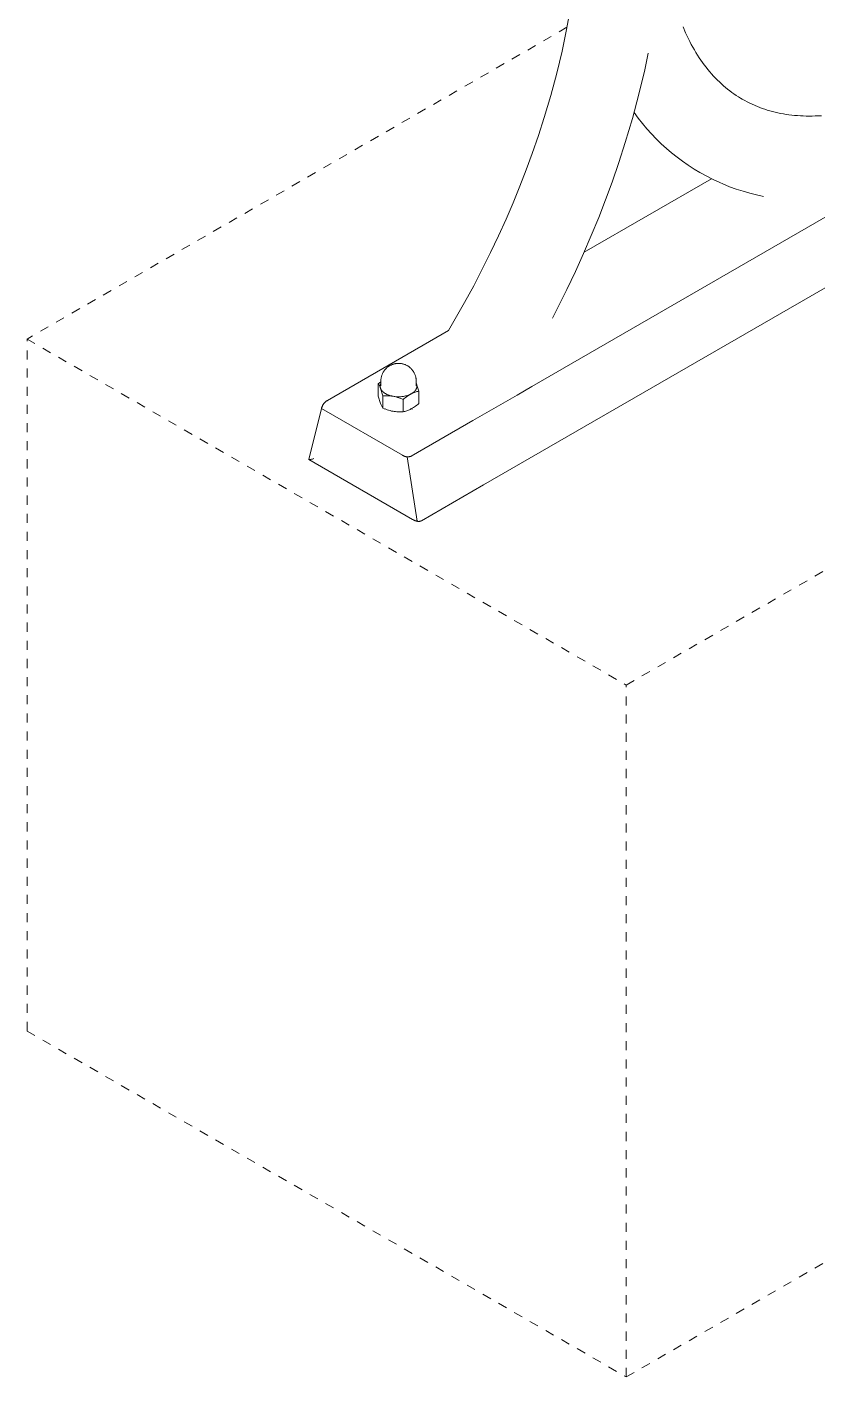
# Model space of a CAD drawing. Header units: inches. Extents: x -10 to 169, y -3 to 129.
# Drawn here: x 145.04 to 153.76, y 24.17 to 39.04 of the extents above; entities that cross this region are included whole.
import ezdxf

# ---------------------------------------------------------------- set-up
doc = ezdxf.new("R2010")
doc.units = ezdxf.units.IN
doc.linetypes.add('HIDDEN', pattern=[1.905, 1.27, -0.635])
doc.layers.add('ZANO_R', color=7, linetype='Continuous', lineweight=0)
doc.layers.add('ZANO_R_przerywana', color=250, linetype='HIDDEN', lineweight=0)

msp = doc.modelspace()

# ---------------------------------------------------------------- linework, layer by layer
at = {"layer": 'ZANO_R'}
for p, q in [((150.98503, 39.01571), (151.02756, 39.25339)), ((150.93481, 38.77541), (150.98503, 39.01571)), ((152.26804, 39.04648), (152.2966, 38.97964)), ((152.2966, 38.97964), (152.32742, 38.91381)), ((152.32742, 38.91381), (152.34304, 38.88256)), ((152.34304, 38.88256), (152.35923, 38.85159)), ((152.35923, 38.85159), (152.37598, 38.82091)), ((150.87704, 38.53316), (150.93481, 38.77541)), ((151.88548, 38.75585), (151.84611, 38.57147)), ((152.37598, 38.82091), (152.39327, 38.79055)), ((152.39327, 38.79055), (152.41043, 38.76167)), ((152.41043, 38.76167), (152.42814, 38.73311)), ((152.42814, 38.73311), (152.4464, 38.7049)), ((152.4464, 38.7049), (152.46518, 38.67705)), ((150.81188, 38.28963), (150.87704, 38.53316)), ((151.84611, 38.57147), (151.78233, 38.30405)), ((152.46518, 38.67705), (152.48378, 38.6506)), ((152.48378, 38.6506), (152.50291, 38.62452)), ((152.50291, 38.62452), (152.52256, 38.59883)), ((152.52256, 38.59883), (152.54272, 38.57355)), ((152.54272, 38.57355), (152.56268, 38.54953)), ((152.56268, 38.54953), (152.58315, 38.52592)), ((152.58315, 38.52592), (152.60411, 38.50275)), ((152.60411, 38.50275), (152.62554, 38.48003)), ((152.62554, 38.48003), (152.6468, 38.45843)), ((152.6468, 38.45843), (152.66853, 38.43728)), ((152.66853, 38.43728), (152.69071, 38.41661)), ((152.69071, 38.41661), (152.71333, 38.39643)), ((152.71333, 38.39643), (152.73587, 38.37719)), ((150.73956, 38.04556), (150.81188, 38.28963)), ((151.78233, 38.30405), (151.71067, 38.0362)), ((152.73587, 38.37719), (152.75883, 38.35845)), ((152.75883, 38.35845), (152.7822, 38.34022)), ((152.7822, 38.34022), (152.80596, 38.32251)), ((152.80596, 38.32251), (152.82977, 38.30559)), ((152.82977, 38.30559), (152.85395, 38.28919)), ((152.85395, 38.28919), (152.87849, 38.27334)), ((152.87849, 38.27334), (152.90338, 38.25805)), ((152.90338, 38.25805), (152.92159, 38.24734)), ((152.92159, 38.24734), (153.00569, 38.20279)), ((151.77393, 38.03977), (151.72874, 38.10108)), ((153.00569, 38.20279), (153.11305, 38.15659)), ((153.11305, 38.15659), (153.14087, 38.14639)), ((153.14087, 38.14639), (153.1689, 38.13679)), ((153.1689, 38.13679), (153.19713, 38.1278)), ((153.19713, 38.1278), (153.22554, 38.11942)), ((153.22554, 38.11942), (153.25473, 38.11147)), ((153.25473, 38.11147), (153.28409, 38.10414)), ((153.28409, 38.10414), (153.31359, 38.09741)), ((153.31359, 38.09741), (153.34322, 38.0913)), ((153.34322, 38.0913), (153.37377, 38.08565)), ((153.37377, 38.08565), (153.40443, 38.08061)), ((150.67525, 37.84592), (150.73956, 38.04556)), ((151.71067, 38.0362), (151.63139, 37.7686)), ((151.82111, 37.97998), (151.77393, 38.03977)), ((151.8702, 37.92175), (151.82111, 37.97998)), ((153.40443, 38.08061), (153.43519, 38.07617)), ((153.43519, 38.07617), (153.46602, 38.07235)), ((153.46602, 38.07235), (153.49787, 38.06903)), ((153.49787, 38.06903), (153.52978, 38.06632)), ((153.52978, 38.06632), (153.56174, 38.0642)), ((153.56174, 38.0642), (153.59373, 38.0627)), ((153.59373, 38.0627), (153.62677, 38.06175)), ((153.62677, 38.06175), (153.65983, 38.06138)), ((153.65983, 38.06138), (153.69289, 38.06161)), ((153.69289, 38.06161), (153.72594, 38.06243)), ((153.72594, 38.06243), (153.79414, 38.06588)), ((155.42867, 37.86825), (150.60208, 35.08161)), ((150.60679, 37.64765), (150.67525, 37.84592)), ((151.92117, 37.86516), (151.8702, 37.92175)), ((151.97397, 37.81025), (151.92117, 37.86516)), ((152.02852, 37.75711), (151.97397, 37.81025)), ((150.54073, 37.46771), (150.60679, 37.64765)), ((151.63139, 37.7686), (151.56112, 37.55049)), ((152.08478, 37.70576), (152.02852, 37.75711)), ((152.14268, 37.65629), (152.08478, 37.70576)), ((152.20217, 37.60872), (152.14268, 37.65629)), ((151.56112, 37.55049), (151.48634, 37.33388)), ((152.26318, 37.56313), (152.20217, 37.60872)), ((152.32564, 37.51955), (152.26318, 37.56313)), ((152.38949, 37.47803), (152.32564, 37.51955)), ((150.47139, 37.289), (150.54073, 37.46771)), ((151.17837, 36.56026), (152.58247, 37.37092)), ((152.45466, 37.43861), (152.38949, 37.47803)), ((152.59902, 37.36215), (152.45466, 37.43861)), ((152.78189, 37.28344), (152.59902, 37.36215)), ((150.39667, 37.10633), (150.47139, 37.289)), ((151.48634, 37.33388), (151.41441, 37.13796)), ((152.85511, 37.25712), (152.78189, 37.28344)), ((152.92917, 37.23324), (152.85511, 37.25712)), ((153.00398, 37.21183), (152.92917, 37.23324)), ((153.07946, 37.19291), (153.00398, 37.21183)), ((153.15552, 37.1765), (153.07946, 37.19291)), ((155.3812, 37.06362), (150.06883, 33.99652)), ((150.31863, 36.92506), (150.39667, 37.10633)), ((151.41441, 37.13796), (151.33892, 36.94338)), ((150.23527, 36.74071), (150.31863, 36.92506)), ((151.33892, 36.94338), (151.25776, 36.74499)), ((151.25776, 36.74499), (151.17301, 36.54811)), ((150.14857, 36.5579), (150.23527, 36.74071)), ((150.0567, 36.37301), (150.14857, 36.5579)), ((151.17301, 36.54811), (151.08265, 36.34826)), ((149.96148, 36.18983), (150.0567, 36.37301)), ((151.08265, 36.34826), (150.98865, 36.15009)), ((149.86139, 36.00562), (149.96148, 36.18983)), ((150.98865, 36.15009), (150.82918, 35.83338)), ((149.68388, 35.69742), (149.86139, 36.00562)), ((149.03143, 35.32072), (149.68388, 35.69742)), ((148.34909, 34.92678), (149.03143, 35.32072)), ((148.97477, 35.25474), (148.97873, 35.26012)), ((148.97873, 35.26012), (148.98287, 35.26535)), ((148.98287, 35.26535), (148.98719, 35.27044)), ((148.98719, 35.27044), (148.99168, 35.27538)), ((148.99168, 35.27538), (148.99634, 35.28017)), ((148.99634, 35.28017), (149.00116, 35.28479)), ((149.00116, 35.28479), (149.00613, 35.28924)), ((149.00613, 35.28924), (149.01126, 35.29352)), ((149.01126, 35.29352), (149.01652, 35.29762)), ((149.01652, 35.29762), (149.02193, 35.30154)), ((149.02193, 35.30154), (149.02747, 35.30527)), ((149.02747, 35.30527), (149.03313, 35.3088)), ((149.03313, 35.3088), (149.03891, 35.31214)), ((149.03891, 35.31214), (149.0448, 35.31529)), ((149.0448, 35.31529), (149.05079, 35.31822)), ((149.05079, 35.31822), (149.05689, 35.32095)), ((149.05689, 35.32095), (149.06307, 35.32347)), ((149.06307, 35.32347), (149.06934, 35.32578)), ((149.06934, 35.32578), (149.07568, 35.32786)), ((149.07568, 35.32786), (149.08208, 35.32973)), ((149.08208, 35.32973), (149.08855, 35.33138)), ((149.08855, 35.33138), (149.09508, 35.33281)), ((149.09508, 35.33281), (149.10164, 35.33401)), ((149.10164, 35.33401), (149.10825, 35.33499)), ((149.10825, 35.33499), (149.11483, 35.33573)), ((149.11483, 35.33573), (149.12143, 35.33625)), ((149.12143, 35.33625), (149.12805, 35.33654)), ((149.12805, 35.33654), (149.13467, 35.33661)), ((149.13467, 35.33661), (149.14129, 35.33646)), ((149.14129, 35.33646), (149.14791, 35.33607)), ((149.14791, 35.33607), (149.1545, 35.33547)), ((149.1545, 35.33547), (149.16107, 35.33463)), ((149.16107, 35.33463), (149.16761, 35.33358)), ((149.16761, 35.33358), (149.17411, 35.3323)), ((149.17411, 35.3323), (149.18056, 35.33081)), ((149.18056, 35.33081), (149.18696, 35.32909)), ((149.18696, 35.32909), (149.1933, 35.32716)), ((149.1933, 35.32716), (149.19956, 35.32501)), ((149.19956, 35.32501), (149.20575, 35.32265)), ((149.20575, 35.32265), (149.21186, 35.32008)), ((149.21186, 35.32008), (149.21787, 35.31731)), ((149.21787, 35.31731), (149.22379, 35.31433)), ((149.22379, 35.31433), (149.2296, 35.31115)), ((149.2296, 35.31115), (149.2353, 35.30778)), ((149.2353, 35.30778), (149.24088, 35.30421)), ((149.24088, 35.30421), (149.24634, 35.30046)), ((149.24634, 35.30046), (149.25166, 35.29652)), ((149.25166, 35.29652), (149.25685, 35.29241)), ((149.25685, 35.29241), (149.2619, 35.28812)), ((149.2619, 35.28812), (149.2668, 35.28366)), ((149.2668, 35.28366), (149.27154, 35.27903)), ((149.27154, 35.27903), (149.27612, 35.27425)), ((149.27612, 35.27425), (149.28054, 35.26931)), ((149.28054, 35.26931), (149.28478, 35.26423)), ((149.28478, 35.26423), (149.28885, 35.25901)), ((149.28885, 35.25901), (149.29274, 35.25365)), ((148.91029, 35.11021), (148.9244, 35.12197)), ((148.91465, 35.10329), (148.91029, 35.11021)), ((148.91029, 34.97452), (148.91029, 35.11021)), ((148.9244, 35.12197), (148.93882, 35.13333)), ((148.93503, 35.10821), (148.93428, 35.10595)), ((148.93587, 35.11045), (148.93503, 35.10821)), ((148.93678, 35.11265), (148.93587, 35.11045)), ((148.93776, 35.11483), (148.93678, 35.11265)), ((148.93882, 35.11697), (148.93776, 35.11483)), ((148.93882, 35.14207), (148.93894, 35.14874)), ((148.93882, 35.08793), (148.93882, 35.14207)), ((148.93894, 35.14874), (148.93928, 35.15541)), ((148.93928, 35.15541), (148.93985, 35.16206)), ((148.93985, 35.16206), (148.94065, 35.16869)), ((148.94065, 35.16869), (148.94168, 35.17528)), ((148.94168, 35.17528), (148.94293, 35.18184)), ((148.94293, 35.18184), (148.94441, 35.18835)), ((148.94441, 35.18835), (148.94611, 35.19481)), ((148.94611, 35.19481), (148.94803, 35.2012)), ((148.94803, 35.2012), (148.95017, 35.20753)), ((148.95017, 35.20753), (148.95252, 35.21377)), ((148.95252, 35.21377), (148.95509, 35.21994)), ((148.95509, 35.21994), (148.95786, 35.22601)), ((148.95786, 35.22601), (148.96085, 35.23198)), ((148.96085, 35.23198), (148.96403, 35.23785)), ((148.96403, 35.23785), (148.96742, 35.2436)), ((148.96742, 35.2436), (148.971, 35.24923)), ((148.971, 35.24923), (148.97477, 35.25474)), ((149.29274, 35.25365), (149.29645, 35.24816)), ((149.29645, 35.24816), (149.29997, 35.24254)), ((149.29997, 35.24254), (149.30329, 35.23681)), ((149.30329, 35.23681), (149.30642, 35.23098)), ((149.30642, 35.23098), (149.30934, 35.22503)), ((149.30934, 35.22503), (149.31207, 35.21899)), ((149.31207, 35.21899), (149.31458, 35.21287)), ((149.31458, 35.21287), (149.31687, 35.20669)), ((149.31687, 35.20669), (149.31896, 35.20044)), ((149.31896, 35.20044), (149.32083, 35.19413)), ((149.32083, 35.19413), (149.32248, 35.18775)), ((149.32248, 35.18775), (149.32392, 35.18132)), ((149.32392, 35.18132), (149.32514, 35.17485)), ((149.32514, 35.17485), (149.32614, 35.16834)), ((149.32614, 35.16834), (149.32692, 35.1618)), ((149.32692, 35.1618), (149.32748, 35.15523)), ((149.32748, 35.15523), (149.32781, 35.14865)), ((149.32781, 35.14865), (149.32792, 35.14207)), ((149.32792, 35.14207), (149.32792, 35.08793)), ((149.32792, 35.11761), (149.33004, 35.11237)), ((149.32892, 35.11487), (149.32792, 35.11697)), ((149.32987, 35.11274), (149.32892, 35.11487)), ((149.33074, 35.11059), (149.32987, 35.11274)), ((149.33142, 35.1088), (149.33074, 35.11059)), ((149.33204, 35.107), (149.33142, 35.1088)), ((149.33144, 35.10881), (149.35645, 35.03004)), ((148.936, 34.89397), (148.91029, 34.97452)), ((148.91879, 35.09623), (148.91465, 35.10329)), ((148.9227, 35.08905), (148.91879, 35.09623)), ((148.92638, 35.08174), (148.9227, 35.08905)), ((148.92982, 35.07432), (148.92638, 35.08174)), ((148.93303, 35.0668), (148.92982, 35.07432)), ((148.93108, 35.08719), (148.93105, 35.0848)), ((148.93105, 35.0848), (148.93109, 35.08241)), ((148.9312, 35.08957), (148.93108, 35.08719)), ((148.93109, 35.08241), (148.93122, 35.08003)), ((148.9314, 35.09195), (148.9312, 35.08957)), ((148.93122, 35.08003), (148.93143, 35.07765)), ((148.93167, 35.09432), (148.9314, 35.09195)), ((148.93143, 35.07765), (148.93172, 35.07528)), ((148.93203, 35.09668), (148.93167, 35.09432)), ((148.93172, 35.07528), (148.9321, 35.07293)), ((148.93248, 35.09902), (148.93203, 35.09668)), ((148.9321, 35.07293), (148.93255, 35.07058)), ((148.933, 35.10135), (148.93248, 35.09902)), ((148.93255, 35.07058), (148.93308, 35.06826)), ((148.9336, 35.10366), (148.933, 35.10135)), ((148.936, 35.05918), (148.93303, 35.0668)), ((148.93308, 35.06826), (148.93369, 35.06595)), ((148.93428, 35.10595), (148.9336, 35.10366)), ((148.93369, 35.06595), (148.93438, 35.06367)), ((148.93438, 35.06367), (148.93515, 35.06141)), ((148.93515, 35.06141), (148.936, 35.05918)), ((148.9617, 34.97863), (148.936, 35.05918)), ((148.936, 35.05918), (148.93672, 35.05739)), ((148.93672, 35.05739), (148.93749, 35.05561)), ((148.93749, 35.05561), (148.93832, 35.05383)), ((148.93832, 35.05383), (148.93919, 35.05205)), ((148.93919, 35.05205), (148.94012, 35.05027)), ((148.94012, 35.05027), (148.9411, 35.0485)), ((148.9411, 35.0485), (148.94214, 35.04672)), ((148.94214, 35.04672), (148.94323, 35.04495)), ((148.94323, 35.04495), (148.94436, 35.04319)), ((148.94436, 35.04319), (148.94556, 35.04143)), ((148.94556, 35.04143), (148.9468, 35.03968)), ((148.9468, 35.03968), (148.9481, 35.03793)), ((148.9481, 35.03793), (148.94945, 35.03619)), ((148.94945, 35.03619), (148.95086, 35.03446)), ((148.95086, 35.03446), (148.95231, 35.03274)), ((148.95231, 35.03274), (148.95382, 35.03103)), ((148.95382, 35.03103), (148.95538, 35.02933)), ((148.95538, 35.02933), (148.95699, 35.02764)), ((148.95699, 35.02764), (148.95866, 35.02597)), ((148.95866, 35.02597), (148.96037, 35.0243)), ((148.96037, 35.0243), (148.96214, 35.02266)), ((148.97567, 34.97949), (148.9617, 34.97863)), ((148.9617, 34.97863), (148.9617, 34.84294)), ((148.96214, 35.02266), (148.96395, 35.02102)), ((148.96395, 35.02102), (148.96581, 35.0194)), ((148.96581, 35.0194), (148.96773, 35.0178)), ((148.96773, 35.0178), (148.9717, 35.01464)), ((148.9717, 35.01464), (148.97585, 35.01156)), ((148.98966, 34.97991), (148.97567, 34.97949)), ((148.97585, 35.01156), (148.98019, 35.00856)), ((148.98019, 35.00856), (148.9847, 35.00564)), ((148.9847, 35.00564), (148.98938, 35.00281)), ((148.98938, 35.00281), (148.99422, 35.00008)), ((149.00365, 34.9799), (148.98966, 34.97991)), ((148.99422, 35.00008), (148.99921, 34.99744)), ((148.99921, 34.99744), (149.00434, 34.9949)), ((149.01764, 34.97946), (149.00365, 34.9799)), ((149.00434, 34.9949), (149.0096, 34.99247)), ((149.0096, 34.99247), (149.01498, 34.99015)), ((149.01498, 34.99015), (149.02048, 34.98794)), ((149.0316, 34.97858), (149.01764, 34.97946)), ((149.02048, 34.98794), (149.02607, 34.98584)), ((149.02607, 34.98584), (149.03176, 34.98386)), ((149.04554, 34.97726), (149.0316, 34.97858)), ((149.03176, 34.98386), (149.03753, 34.982)), ((149.03753, 34.982), (149.04337, 34.98026)), ((149.04337, 34.98026), (149.04927, 34.97864)), ((149.05942, 34.97552), (149.04554, 34.97726)), ((149.04927, 34.97864), (149.05521, 34.97713)), ((149.05521, 34.97713), (149.0612, 34.97575)), ((149.07324, 34.97334), (149.05942, 34.97552)), ((149.0612, 34.97575), (149.06721, 34.97449)), ((149.06721, 34.97449), (149.07324, 34.97334)), ((149.08962, 34.96994), (149.07324, 34.97334)), ((149.07324, 34.97334), (149.08374, 34.97153)), ((149.08374, 34.97153), (149.09429, 34.97006)), ((149.10588, 34.966), (149.08962, 34.96994)), ((149.09429, 34.97006), (149.10489, 34.96895)), ((149.10489, 34.96895), (149.11552, 34.9682)), ((149.122, 34.96154), (149.10588, 34.966)), ((149.11552, 34.9682), (149.12616, 34.96779)), ((149.13797, 34.95656), (149.122, 34.96154)), ((149.12616, 34.96779), (149.13681, 34.96775)), ((149.13681, 34.96775), (149.14746, 34.96806)), ((149.14746, 34.96806), (149.1581, 34.96873)), ((149.1581, 34.96873), (149.1687, 34.96975)), ((149.1687, 34.96975), (149.17926, 34.97113)), ((149.17926, 34.97113), (149.18978, 34.97285)), ((149.18978, 34.97285), (149.20022, 34.97493)), ((149.20022, 34.97493), (149.2106, 34.97736)), ((149.21995, 34.96674), (149.20794, 34.95771)), ((149.2106, 34.97736), (149.22088, 34.98013)), ((149.23224, 34.9754), (149.21995, 34.96674)), ((149.22088, 34.98013), (149.23107, 34.98325)), ((149.23107, 34.98325), (149.24115, 34.9867)), ((149.24478, 34.98368), (149.23224, 34.9754)), ((149.24115, 34.9867), (149.25111, 34.99049)), ((149.25758, 34.99156), (149.24478, 34.98368)), ((149.25111, 34.99049), (149.26093, 34.9946)), ((149.27062, 34.99905), (149.25758, 34.99156)), ((149.26093, 34.9946), (149.27062, 34.99905)), ((149.27967, 35.00369), (149.27062, 34.99905)), ((149.27062, 34.99905), (149.27521, 35.00158)), ((149.27521, 35.00158), (149.2797, 35.00421)), ((149.28886, 35.00804), (149.27967, 35.00369)), ((149.2797, 35.00421), (149.28408, 35.00694)), ((149.28408, 35.00694), (149.28834, 35.00977)), ((149.28834, 35.00977), (149.29246, 35.0127)), ((149.29819, 35.0121), (149.28886, 35.00804)), ((149.29246, 35.0127), (149.29643, 35.01572)), ((149.29643, 35.01572), (149.30026, 35.01883)), ((149.30765, 35.01586), (149.29819, 35.0121)), ((149.30026, 35.01883), (149.30211, 35.02042)), ((149.30211, 35.02042), (149.30392, 35.02203)), ((149.30392, 35.02203), (149.30569, 35.02366)), ((149.30569, 35.02366), (149.30742, 35.02531)), ((149.30742, 35.02531), (149.3091, 35.02698)), ((149.31722, 35.01932), (149.30765, 35.01586)), ((149.3091, 35.02698), (149.31074, 35.02867)), ((149.31074, 35.02867), (149.31233, 35.03038)), ((149.31233, 35.03038), (149.31387, 35.0321)), ((149.31387, 35.0321), (149.31537, 35.03384)), ((149.31537, 35.03384), (149.31682, 35.0356)), ((149.31682, 35.0356), (149.31822, 35.03737)), ((149.32689, 35.02246), (149.31722, 35.01932)), ((149.31822, 35.03737), (149.31956, 35.03916)), ((149.31956, 35.03916), (149.32086, 35.04096)), ((149.32086, 35.04096), (149.32211, 35.04278)), ((149.32211, 35.04278), (149.3233, 35.04461)), ((149.3233, 35.04461), (149.32444, 35.04645)), ((149.32444, 35.04645), (149.32553, 35.0483)), ((149.32553, 35.0483), (149.32656, 35.05017)), ((149.32656, 35.05017), (149.32754, 35.05204)), ((149.33666, 35.0253), (149.32689, 35.02246)), ((149.32754, 35.05204), (149.32847, 35.05392)), ((149.32847, 35.05392), (149.32934, 35.05581)), ((149.32934, 35.05581), (149.33015, 35.05771)), ((149.33015, 35.05771), (149.33091, 35.05961)), ((149.33091, 35.05961), (149.33162, 35.06152)), ((149.33162, 35.06152), (149.33226, 35.06343)), ((149.33262, 35.10519), (149.33204, 35.107)), ((149.33226, 35.06343), (149.33286, 35.06535)), ((149.33316, 35.10336), (149.33262, 35.10519)), ((149.33286, 35.06535), (149.33339, 35.06727)), ((149.33364, 35.10152), (149.33316, 35.10336)), ((149.33339, 35.06727), (149.33387, 35.0692)), ((149.33407, 35.09968), (149.33364, 35.10152)), ((149.33387, 35.0692), (149.3343, 35.07112)), ((149.33446, 35.09782), (149.33407, 35.09968)), ((149.3343, 35.07112), (149.33466, 35.07305)), ((149.33479, 35.09595), (149.33446, 35.09782)), ((149.33466, 35.07305), (149.33498, 35.07498)), ((149.33508, 35.09407), (149.33479, 35.09595)), ((149.33498, 35.07498), (149.33523, 35.0769)), ((149.33531, 35.09219), (149.33508, 35.09407)), ((149.33523, 35.0769), (149.33543, 35.07883)), ((149.33549, 35.0903), (149.33531, 35.09219)), ((149.33543, 35.07883), (149.33558, 35.08075)), ((149.33561, 35.0884), (149.33549, 35.0903)), ((149.33558, 35.08075), (149.33567, 35.08267)), ((149.33568, 35.08649), (149.33561, 35.0884)), ((149.33567, 35.08267), (149.3357, 35.08458)), ((149.3357, 35.08458), (149.33568, 35.08649)), ((149.34652, 35.02783), (149.33666, 35.0253)), ((149.35645, 35.03004), (149.34652, 35.02783)), ((149.35645, 34.89435), (149.35645, 35.03004)), ((150.43903, 34.98748), (149.95325, 34.70701)), ((150.60208, 35.08161), (150.43903, 34.98748)), ((148.14568, 34.2786), (148.28468, 34.84036)), ((148.28468, 34.84036), (148.28584, 34.84482)), ((149.17592, 34.3258), (148.28468, 34.84036)), ((148.28584, 34.84482), (148.28715, 34.84925)), ((148.28715, 34.84925), (148.2886, 34.85363)), ((148.2886, 34.85363), (148.2902, 34.85796)), ((148.2902, 34.85796), (148.29195, 34.86223)), ((148.29195, 34.86223), (148.29384, 34.86644)), ((148.29384, 34.86644), (148.29587, 34.87059)), ((148.29587, 34.87059), (148.29804, 34.87466)), ((148.29804, 34.87466), (148.30034, 34.87866)), ((148.30034, 34.87866), (148.30278, 34.88258)), ((148.30278, 34.88258), (148.30535, 34.88641)), ((148.30535, 34.88641), (148.30804, 34.89016)), ((148.30804, 34.89016), (148.31086, 34.89381)), ((148.31086, 34.89381), (148.3138, 34.89737)), ((148.3138, 34.89737), (148.31686, 34.90082)), ((148.31686, 34.90082), (148.32004, 34.90417)), ((148.32004, 34.90417), (148.32332, 34.90742)), ((148.32332, 34.90742), (148.32671, 34.91055)), ((148.32671, 34.91055), (148.33021, 34.91356)), ((148.33021, 34.91356), (148.3338, 34.91646)), ((148.3338, 34.91646), (148.33749, 34.91923)), ((148.33749, 34.91923), (148.34127, 34.92187)), ((148.34127, 34.92187), (148.34514, 34.92439)), ((148.34514, 34.92439), (148.34909, 34.92678)), ((148.93897, 34.88635), (148.936, 34.89397)), ((148.94218, 34.87883), (148.93897, 34.88635)), ((148.94562, 34.87141), (148.94218, 34.87883)), ((148.9493, 34.8641), (148.94562, 34.87141)), ((148.95321, 34.85692), (148.9493, 34.8641)), ((148.95735, 34.84986), (148.95321, 34.85692)), ((148.9617, 34.84294), (148.95735, 34.84986)), ((148.9617, 34.84294), (148.97711, 34.83643)), ((148.97711, 34.83643), (148.99272, 34.83042)), ((148.98444, 34.83369), (148.9793, 34.83072)), ((148.99272, 34.83042), (149.00852, 34.82492)), ((149.00852, 34.82492), (149.02449, 34.81994)), ((149.02449, 34.81994), (149.04061, 34.81548)), ((149.04061, 34.81548), (149.05687, 34.81154)), ((149.05687, 34.81154), (149.07324, 34.80814)), ((149.15376, 34.95106), (149.13797, 34.95656)), ((149.16937, 34.94505), (149.15376, 34.95106)), ((149.18478, 34.93854), (149.16937, 34.94505)), ((149.19621, 34.94831), (149.18478, 34.93854)), ((149.18478, 34.80285), (149.18478, 34.93854)), ((149.20794, 34.95771), (149.19621, 34.94831)), ((149.20457, 34.80759), (149.21434, 34.81043)), ((149.21434, 34.81043), (149.22401, 34.81358)), ((149.22401, 34.81358), (149.23358, 34.81703)), ((149.23358, 34.81703), (149.24304, 34.82079)), ((149.24304, 34.82079), (149.25237, 34.82485)), ((149.25237, 34.82485), (149.26156, 34.8292)), ((149.26156, 34.8292), (149.27062, 34.83384)), ((149.27062, 34.83384), (149.28365, 34.84133)), ((149.27649, 34.83705), (149.28745, 34.83072)), ((149.28365, 34.84133), (149.29645, 34.84921)), ((149.29645, 34.84921), (149.309, 34.85749)), ((149.309, 34.85749), (149.32128, 34.86615)), ((149.32128, 34.86615), (149.33329, 34.87518)), ((149.33329, 34.87518), (149.34502, 34.88459)), ((149.34502, 34.88459), (149.35645, 34.89435)), ((149.07324, 34.80814), (149.08707, 34.80596)), ((149.08707, 34.80596), (149.10095, 34.80422)), ((149.10095, 34.80422), (149.11488, 34.8029)), ((149.11488, 34.8029), (149.12885, 34.80202)), ((149.12885, 34.80202), (149.14283, 34.80158)), ((149.14283, 34.80158), (149.15683, 34.80157)), ((149.15683, 34.80157), (149.17082, 34.80199)), ((149.17082, 34.80199), (149.18478, 34.80285)), ((149.18478, 34.80285), (149.19471, 34.80506)), ((149.19471, 34.80506), (149.20457, 34.80759)), ((149.95325, 34.70701), (149.27091, 34.31307)), ((148.14561, 34.27814), (148.1456, 34.27807)), ((148.1456, 34.27807), (148.1456, 34.278)), ((148.1456, 34.278), (148.1456, 34.27793)), ((148.1456, 34.27793), (148.1456, 34.27786)), ((148.1456, 34.27786), (148.14561, 34.27779)), ((148.14562, 34.27829), (148.14561, 34.27822)), ((148.14561, 34.27822), (148.14561, 34.27814)), ((148.14561, 34.27779), (148.14561, 34.27776)), ((148.14561, 34.27776), (148.14562, 34.27772)), ((148.14563, 34.27837), (148.14562, 34.27829)), ((148.14562, 34.27772), (148.14562, 34.27769)), ((148.14562, 34.27769), (148.14563, 34.27766)), ((148.14565, 34.27845), (148.14563, 34.27837)), ((148.14563, 34.27766), (148.14563, 34.27762)), ((148.14563, 34.27762), (148.14564, 34.27759)), ((148.14564, 34.27759), (148.14564, 34.27756)), ((148.14564, 34.27756), (148.14565, 34.27753)), ((148.14566, 34.27852), (148.14565, 34.27845)), ((148.14565, 34.27753), (148.14566, 34.2775)), ((148.14568, 34.2786), (148.14566, 34.27852)), ((148.14566, 34.2775), (148.14567, 34.27747)), ((148.14567, 34.27747), (148.14568, 34.27742)), ((148.14568, 34.27742), (148.1457, 34.27737)), ((148.1457, 34.27737), (148.14571, 34.27733)), ((148.14571, 34.27733), (148.14573, 34.27728)), ((148.14573, 34.27728), (148.14575, 34.27724)), ((148.14575, 34.27724), (148.14577, 34.27719)), ((148.14577, 34.27719), (148.14579, 34.27715)), ((148.14579, 34.27715), (148.14581, 34.27711)), ((148.14581, 34.27711), (148.14584, 34.27707)), ((148.14584, 34.27707), (148.14586, 34.27702)), ((148.14586, 34.27702), (148.14589, 34.27698)), ((148.14589, 34.27698), (148.14591, 34.27694)), ((148.14591, 34.27694), (148.14594, 34.2769)), ((148.14594, 34.2769), (148.14597, 34.27686)), ((148.14597, 34.27686), (148.146, 34.27683)), ((148.146, 34.27683), (148.14604, 34.27679)), ((148.14604, 34.27679), (148.14607, 34.27675)), ((148.14607, 34.27675), (148.1461, 34.27671)), ((148.1461, 34.27671), (148.14614, 34.27668)), ((148.14614, 34.27668), (148.14618, 34.27664)), ((148.14618, 34.27664), (148.14621, 34.27661)), ((148.14621, 34.27661), (148.14625, 34.27657)), ((148.14625, 34.27657), (148.14629, 34.27654)), ((148.14629, 34.27654), (148.14633, 34.2765)), ((148.14633, 34.2765), (148.14638, 34.27647)), ((148.14638, 34.27647), (148.14642, 34.27644)), ((148.14642, 34.27644), (148.14646, 34.27641)), ((148.14646, 34.27641), (148.14651, 34.27638)), ((148.14651, 34.27638), (148.14656, 34.27635)), ((148.14656, 34.27635), (148.14661, 34.27632)), ((148.14661, 34.27632), (148.14666, 34.27629)), ((148.14666, 34.27629), (148.14671, 34.27626)), ((149.289, 33.61676), (148.14671, 34.27626)), ((148.14671, 34.27626), (148.14681, 34.2762)), ((148.14681, 34.2762), (148.14692, 34.27615)), ((148.14692, 34.27615), (148.14703, 34.2761)), ((148.14703, 34.2761), (148.14715, 34.27605)), ((148.14715, 34.27605), (148.14727, 34.276)), ((148.14727, 34.276), (148.1474, 34.27595)), ((148.1474, 34.27595), (148.14753, 34.27591)), ((148.14753, 34.27591), (148.14766, 34.27587)), ((148.14766, 34.27587), (148.1478, 34.27583)), ((148.1478, 34.27583), (148.14794, 34.27579)), ((148.14794, 34.27579), (148.14809, 34.27576)), ((148.14809, 34.27576), (148.14824, 34.27572)), ((148.14824, 34.27572), (148.14855, 34.27566)), ((148.14855, 34.27566), (148.14888, 34.27561)), ((148.14888, 34.27561), (148.14925, 34.27556)), ((148.14925, 34.27556), (148.14963, 34.27553)), ((148.14963, 34.27553), (148.15004, 34.2755)), ((148.15004, 34.2755), (148.15046, 34.27548)), ((148.15046, 34.27548), (148.15089, 34.27546)), ((148.15089, 34.27546), (148.15134, 34.27546)), ((148.15134, 34.27546), (148.1523, 34.27547)), ((148.1523, 34.27547), (148.15331, 34.27552)), ((148.15331, 34.27552), (148.15439, 34.2756)), ((148.15439, 34.2756), (148.15553, 34.27571)), ((148.15553, 34.27571), (148.15672, 34.27585)), ((148.15672, 34.27585), (148.15936, 34.27624)), ((148.15936, 34.27624), (148.16223, 34.27674)), ((148.16223, 34.27674), (148.16531, 34.27735)), ((148.16531, 34.27735), (148.1686, 34.27808)), ((148.1686, 34.27808), (148.17573, 34.27985)), ((148.17573, 34.27985), (148.18358, 34.28201)), ((148.18358, 34.28201), (148.20062, 34.28724)), ((149.17819, 34.32413), (149.17536, 34.32612)), ((149.18109, 34.32223), (149.17819, 34.32413)), ((149.18405, 34.32043), (149.18109, 34.32223)), ((149.18707, 34.31873), (149.18405, 34.32043)), ((149.19015, 34.31714), (149.18707, 34.31873)), ((149.19328, 34.31565), (149.19015, 34.31714)), ((149.19646, 34.31427), (149.19328, 34.31565)), ((149.19968, 34.313), (149.19646, 34.31427)), ((149.20295, 34.31184), (149.19968, 34.313)), ((149.20625, 34.3108), (149.20295, 34.31184)), ((149.20959, 34.30986), (149.20625, 34.3108)), ((149.21296, 34.30904), (149.20959, 34.30986)), ((149.21635, 34.30834), (149.21296, 34.30904)), ((149.21977, 34.30776), (149.21635, 34.30834)), ((149.2232, 34.30729), (149.21977, 34.30776)), ((149.22665, 34.30693), (149.2232, 34.30729)), ((149.23011, 34.3067), (149.22665, 34.30693)), ((149.22809, 34.30639), (149.33752, 33.59695)), ((149.23357, 34.30659), (149.23011, 34.3067)), ((149.23704, 34.30659), (149.23357, 34.30659)), ((149.2405, 34.30671), (149.23704, 34.30659)), ((149.24396, 34.30695), (149.2405, 34.30671)), ((149.2474, 34.30731), (149.24396, 34.30695)), ((149.25084, 34.30778), (149.2474, 34.30731)), ((149.25425, 34.30838), (149.25084, 34.30778)), ((149.25764, 34.30909), (149.25425, 34.30838)), ((149.26101, 34.30991), (149.25764, 34.30909)), ((149.26435, 34.31085), (149.26101, 34.30991)), ((149.26765, 34.3119), (149.26435, 34.31085)), ((149.27091, 34.31307), (149.26765, 34.3119)), ((150.06883, 33.99652), (149.3865, 33.60258)), ((149.28903, 33.61676), (149.29418, 33.6138)), ((149.29418, 33.6138), (149.29745, 33.61202)), ((149.29745, 33.61202), (149.30075, 33.6103)), ((149.30075, 33.6103), (149.30408, 33.60864)), ((149.30408, 33.60864), (149.30745, 33.60706)), ((149.30745, 33.60706), (149.31085, 33.60555)), ((149.31085, 33.60555), (149.31428, 33.60411)), ((149.31428, 33.60411), (149.31775, 33.60275)), ((149.31775, 33.60275), (149.32091, 33.6016)), ((149.32091, 33.6016), (149.32409, 33.60052)), ((149.32409, 33.60052), (149.3273, 33.59952)), ((149.3273, 33.59952), (149.33053, 33.59861)), ((149.33053, 33.59861), (149.33378, 33.59778)), ((149.33378, 33.59778), (149.33706, 33.59705)), ((149.33706, 33.59705), (149.34036, 33.59642)), ((149.34036, 33.59642), (149.34368, 33.5959)), ((149.34368, 33.5959), (149.34659, 33.59553)), ((149.34659, 33.59553), (149.34952, 33.59525)), ((149.34952, 33.59525), (149.35245, 33.59508)), ((149.35245, 33.59508), (149.35392, 33.59503)), ((149.35392, 33.59503), (149.35538, 33.595)), ((149.35538, 33.595), (149.35685, 33.595)), ((149.35685, 33.595), (149.35832, 33.59504)), ((149.35832, 33.59504), (149.35978, 33.5951)), ((149.35978, 33.5951), (149.36125, 33.59518)), ((149.36125, 33.59518), (149.36271, 33.5953)), ((149.36271, 33.5953), (149.36417, 33.59545)), ((149.36417, 33.59545), (149.36562, 33.59564)), ((149.36562, 33.59564), (149.36707, 33.59585)), ((149.36707, 33.59585), (149.36835, 33.59607)), ((149.36835, 33.59607), (149.36961, 33.59631)), ((149.36961, 33.59631), (149.37088, 33.59658)), ((149.37088, 33.59658), (149.37214, 33.59687)), ((149.37214, 33.59687), (149.37339, 33.59719)), ((149.37339, 33.59719), (149.37463, 33.59754)), ((149.37463, 33.59754), (149.37587, 33.59792)), ((149.37587, 33.59792), (149.3771, 33.59832)), ((149.3771, 33.59832), (149.37832, 33.59875)), ((149.37832, 33.59875), (149.37952, 33.59921)), ((149.37952, 33.59921), (149.38072, 33.5997)), ((149.38072, 33.5997), (149.3819, 33.60022)), ((149.3819, 33.60022), (149.38307, 33.60076)), ((149.38307, 33.60076), (149.38423, 33.60134)), ((149.38423, 33.60134), (149.38537, 33.60194)), ((149.38537, 33.60194), (149.3865, 33.60258))]:
    msp.add_line(p, q, dxfattribs=at)
at = {"layer": 'ZANO_R_przerywana', "ltscale": 0.05}
for p, q in [((151.6426, 31.79169), (167.05017, 40.68726)), ((150.9896, 39.03945), (145.03936, 35.60408)), ((145.03936, 35.60408), (151.6426, 31.79169)), ((145.03936, 27.97931), (145.03936, 35.60408)), ((151.6426, 24.16693), (167.05017, 33.06249)), ((151.6426, 24.16693), (151.6426, 31.79169)), ((145.03936, 27.97931), (151.6426, 24.16693))]:
    msp.add_line(p, q, dxfattribs=at)

doc.saveas('drawing.dxf')
